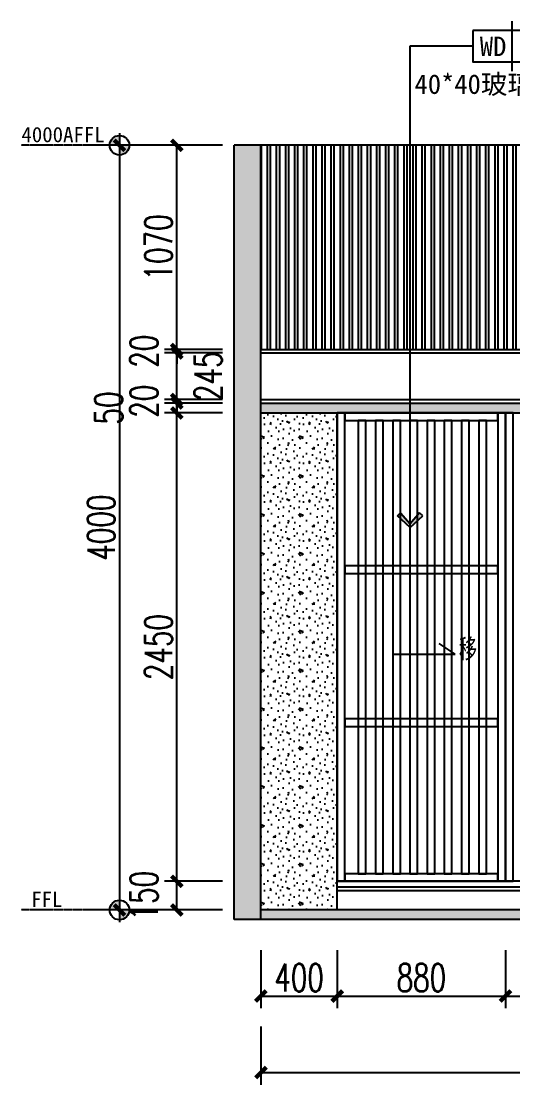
# Model space of a CAD drawing. Header units: millimetres. Extents: x 5625199 to 7433318, y -3316392 to -2552493.
# Drawn here: x 5950062 to 5952634, y -2677437 to -2671874 of the extents above; entities that cross this region are included whole.
import ezdxf
from ezdxf.enums import TextEntityAlignment as Align

# ---------------------------------------------------------------- set-up
doc = ezdxf.new("R2010")
doc.units = ezdxf.units.MM
doc.header["$PDMODE"] = 35
doc.header["$PDSIZE"] = -10
doc.linetypes.add('M-CENTER', pattern=[11.25, 7.5, -1.25, 1.25, -1.25])
for name, color, linetype in [('155', 155, 'Continuous'), ('DIM', 7, 'Continuous'), ('PL-固定家具', 155, 'Continuous'), ('PL-天花', 30, 'Continuous'), ('PL-文字标注', 2, 'Continuous')]:
    doc.layers.add(name, color=color, linetype=linetype)
doc.styles.add('03.YBC-宋体2.5', font='', dxfattribs={"width": 0.8, "height": 2.5})
doc.styles.add('dop-S', font='')
doc.styles.add('XZC', font='SIMPLEX.SHX', dxfattribs={"width": 0.7, "bigfont": 'hztxt.shx'})
doc.styles.add('宋体', font='', dxfattribs={"width": 0.7})
doc.styles.add('标注-尺寸', font='simplex.shx', dxfattribs={"width": 0.7})
doc.styles.get('03.YBC-宋体2.5').set_extended_font_data('SimSun')
doc.styles.get('dop-S').set_extended_font_data('SimSun')
doc.styles.get('宋体').set_extended_font_data('SimSun')
doc.linetypes.add('LED_LINE', pattern='A,12.7,-5.08,["LED",XZC,S=2.54,R=0,X=-2.54,Y=-1.27],-6.349999999999999', length=24.13)
doc.dimstyles.new('90', dxfattribs={"dimscale": 0.9, "dimtxt": 150, "dimasz": 50, "dimexe": 120, "dimexo": 150, "dimgap": 30, "dimtad": 1, "dimdec": 0, "dimrnd": 5, "dimdsep": 46, "dimtxsty": '标注-尺寸', "dimblk": 'ARCHTICK', "dimcen": 0.2, "dimclrd": 8, "dimclre": 8, "dimclrt": 2, "dimadec": 0, "dimazin": 0, "dimtfac": 1, "dimtdec": 0, "dimtmove": 2, "dimatfit": 3, "dimldrblk": 'ccccc', "dimfxl": 300, "dimfxlon": 1, "dimtolj": 1, "dimtzin": 0, "dimarcsym": 0})
doc.dimstyles.new('副本 100', dxfattribs={"dimscale": 0.8, "dimtxt": 180, "dimasz": 70, "dimexe": 80, "dimexo": 100, "dimgap": 30, "dimtad": 1, "dimdec": 0, "dimrnd": 5, "dimdsep": 46, "dimtxsty": '标注-尺寸', "dimblk": 'ARCHTICK', "dimcen": 0.2, "dimdle": 5, "dimclrd": 8, "dimclre": 8, "dimclrt": 2, "dimadec": 0, "dimazin": 0, "dimtfac": 1, "dimtdec": 0, "dimtmove": 2, "dimatfit": 3, "dimldrblk": 'ccccc', "dimfxl": 300, "dimfxlon": 1, "dimtolj": 1, "dimtzin": 0, "dimarcsym": 0})
pattern_1 = [(0, (273595.864621, -417279.7072739999), (0, 203.2), [0, -203.2]), (0, (273597.896621, -417350.827274), (0, 203.2), [0, -203.2]), (0, (273603.992621, -417241.099274), (0, 203.2), [0, -203.2]), (338.1986, (273498.328621, -417304.091274), (609.6000554757884, -203.1999818137321), [21.8852496, -1072.3802784]), (216.8699, (273518.648621, -417312.219274), (609.5999833019285, 406.400025047106), [10.16, -1005.84]), (130.6013, (273510.520621, -417318.315274), (1016.000085595377, -1219.199800489247), [18.734024, -1854.6773168]), (206.5651, (273443.464621, -417342.699274), (-203.1998288935924, -203.2002660693446), [4.543755199999999, -449.8252624]), (326.3099, (273439.400621, -417344.731274), (406.3999101390997, -203.2002711718613), [7.3265792, -725.3215872]), (108.4349, (273445.496621, -417348.7952739999), (-203.1996755348543, 406.4000883092897), [6.4257936, -636.149096]), (225, (273573.512621, -417363.0192740001), (-2.84e-14, -203.2000628800271), [8.6209632, -278.7471184]), (0, (273567.416621, -417369.115274), (203.2, 203.2), [12.192, -191.008]), (135, (273579.608621, -417369.115274), (-203.2000651427688, 1.42e-14), [8.62096, -278.7471184]), (251.5651, (273549.128621, -417232.971274), (203.1996750288869, 406.4000918510402), [6.425792, -636.149096]), (0, (273547.096621, -417239.0672739999), (203.2, 203.2), [10.16, -193.04]), (143.1301, (273557.256621, -417239.0672739999), (-609.5999833019285, 406.4000250471062), [10.16, -1005.84]), (213.6901, (273441.432621, -417230.9392739999), (406.3999074765397, 203.2002693968192), [7.326576, -725.3215872]), (341.5650999999999, (273435.336621, -417235.003274), (-406.4000918510401, 203.1996750288873), [12.851584, -629.7233023999999]), (126.8699, (273447.528621, -417239.0672739999), (406.400025047106, -609.5999833019285), [10.16, -1005.84]), (0, (273500.360621, -417239.0672739999), (0, 203.2), [0, -203.2]), (0, (273445.496621, -417291.899274), (0, 203.2), [0, -203.2]), (0, (273502.392621, -417367.083274), (0, 203.2), [0, -203.2]), (0, (273557.256621, -417304.091274), (0, 203.2), [0, -203.2]), (0, (273498.328621, -417269.547274), (0, 203.2), [0, -203.2]), (0, (273453.624621, -417263.451274), (0, 203.2), [0, -203.2]), (0, (273471.912621, -417275.6432739999), (0, 203.2), [0, -203.2]), (0, (273463.784621, -417324.4112739999), (0, 203.2), [0, -203.2]), (0, (273415.016621, -417316.283274), (0, 203.2), [0, -203.2]), (0, (273417.048621, -417269.547274), (0, 203.2), [0, -203.2]), (0, (273410.952621, -417224.843274), (0, 203.2), [0, -203.2]), (0, (273473.944621, -417216.7152740001), (0, 203.2), [0, -203.2]), (0, (273518.648621, -417208.587274), (0, 203.2), [0, -203.2]), (0, (273589.768621, -417216.7152740001), (0, 203.2), [0, -203.2]), (0, (273541.0006209999, -417279.7072739999), (0, 203.2), [0, -203.2]), (0, (273520.680621, -417243.131274), (0, 203.2), [0, -203.2]), (0, (273536.936621, -417340.667274), (0, 203.2), [0, -203.2]), (0, (273475.976621, -417350.827274), (0, 203.2), [0, -203.2]), (0, (273536.936621, -417395.531274), (0, 203.2), [0, -203.2]), (0, (273469.880621, -417383.3392739999), (0, 203.2), [0, -203.2]), (0, (273404.856621, -417389.435274), (0, 203.2), [0, -203.2]), (0, (273429.2406210001, -417399.595274), (0, 203.2), [0, -203.2]), (0, (273431.272621, -417371.1472739999), (0, 203.2), [0, -203.2]), (0, (273567.416621, -417403.659274), (0, 203.2), [0, -203.2]), (0, (273591.800621, -417320.347274), (0, 203.2), [0, -203.2]), (0, (273581.640621, -417259.387274), (0, 203.2), [0, -203.2]), (0, (273488.168621, -417405.691274), (0, 203.2), [0, -203.2])]

# ---------------------------------------------------------------- blocks, each defined once
blk = doc.blocks.new('G$CAB193E2B')
at = {"layer": 'PL-固定家具', "color": 155, "ltscale": 500}
for points in [[(40, 2450), (0, 2450), (0, 0), (40, 0)], [(840.1096589937806, 2410), (840.1096589937806, 2450), (40, 2450), (40, 2410)], [(880.1096589937806, 2450), (840.1096589937806, 2450), (840.1096589937806, 0), (880.1096589937806, 0)], [(840.1096589937806, 1610), (840.1096589937806, 1650), (40, 1650), (40, 1610)], [(840.1096589937806, 810), (840.1096589937806, 850), (40, 850), (40, 810)], [(840.1096589937806, 0), (840.1096589937806, 40), (40, 40), (40, 0)]]:
    blk.add_lwpolyline(points, close=True, dxfattribs=at)
at = {"layer": 'PL-固定家具', "color": 250, "ltscale": 500}
for points in [[(110, 2410), (110, 40), (150, 40), (150, 2410)], [(200, 2410), (200, 40), (240, 40), (240, 2410)], [(290, 2410), (290, 40), (330, 40), (330, 2410)], [(380, 2410), (380, 40), (420, 40), (420, 2410)], [(470, 2410), (470, 40), (510, 40), (510, 2410)], [(560, 2410), (560, 40), (600, 40), (600, 2410)], [(650, 2410), (650, 40), (690, 40), (690, 2410)], [(740, 2410), (740, 40), (780, 40), (780, 2410)]]:
    blk.add_lwpolyline(points, close=True, dxfattribs=at)
blk = doc.blocks.new('_ArchTick')
at = {"color": 0, "linetype": 'ByBlock', "const_width": 0.4}
blk.add_lwpolyline([(-0.5, -0.5), (0.5, 0.5)], dxfattribs=at)
blk = doc.blocks.new('*D198')
at = {"layer": '155', "color": 8, "lineweight": -2, "ltscale": 500, "transparency": 16777216}
for p, q in [((5951315.68706358, -2676732.718903087), (5951315.68706358, -2677036.718903087)), ((5951715.686552666, -2676732.718903087), (5951715.686552666, -2677036.718903087)), ((5951311.68706358, -2676972.718903087), (5951719.686552666, -2676972.718903087))]:
    blk.add_line(p, q, dxfattribs=at)
at = {"layer": 'Defpoints', "color": 0, "transparency": 16777216}
for p in [(5951715.686552666, -2676422.718903087), (5951315.68706358, -2676522.718903087), (5951715.686552666, -2676972.718903087)]:
    blk.add_point(p, dxfattribs=at)
at = {"layer": '155', "color": 8, "linetype": 'ByBlock', "lineweight": -2, "transparency": 16777216, "xscale": 56, "yscale": 56, "zscale": 56, "rotation": 180}
blk.add_blockref('_ArchTick', (5951315.68706358, -2676972.718903087), dxfattribs=at)
at = {"layer": '155', "color": 8, "linetype": 'ByBlock', "lineweight": -2, "transparency": 16777216, "xscale": 56, "yscale": 56, "zscale": 56}
blk.add_blockref('_ArchTick', (5951715.686552666, -2676972.718903087), dxfattribs=at)
at = {"layer": '155', "color": 2, "ltscale": 500, "transparency": 16777216, "insert": (5951515.686808122, -2676876.718903086), "char_height": 144, "attachment_point": 5, "style": '标注-尺寸'}
blk.add_mtext('\\A1;400', dxfattribs=at)
blk = doc.blocks.new('ccccc')
h = blk.add_hatch(color=44)
h.dxf.hatch_style = 1
h.paths.add_polyline_path([(-1.713128774543291, -1.115298350458032), (-1.349075249163432, -1.474599215202033), (1e-16, 1e-16), (-1.349075249163432, 1.474599215202033), (-1.713128774543291, 1.115298350458032), (-0.4242640688316899, -1e-16)])
at = {"color": 44}
for p, q in [((-1.349075249163432, 1.474599215202033), (-1.713128774543291, 1.115298350458032)), ((-1.713128774543291, 1.115298350458032), (-0.4242640688316898, 0)), ((0, 0), (-1.349075249163432, 1.474599215202033)), ((-0.4242640688316898, 0), (-5.066636229632421, 0)), ((-1.713128774543291, -1.115298350458032), (-0.4242640688316898, 0)), ((0, 0), (-1.349075249163432, -1.474599215202033)), ((-1.349075249163432, -1.474599215202033), (-1.713128774543291, -1.115298350458032))]:
    blk.add_line(p, q, dxfattribs=at)
blk = doc.blocks.new('*D199')
at = {"layer": '155', "color": 8, "lineweight": -2, "ltscale": 500, "transparency": 16777216}
for p, q in [((5951715.686552666, -2676732.718903087), (5951715.686552666, -2677036.718903087)), ((5952595.796211659, -2676732.718903087), (5952595.796211659, -2677036.718903087)), ((5951711.686552665, -2676972.718903087), (5952599.796211659, -2676972.718903087))]:
    blk.add_line(p, q, dxfattribs=at)
at = {"layer": 'Defpoints', "color": 0, "transparency": 16777216}
for p in [(5952595.796211659, -2676372.718903087), (5951715.686552666, -2676422.718903087), (5952595.796211659, -2676972.718903087)]:
    blk.add_point(p, dxfattribs=at)
at = {"layer": '155', "color": 8, "linetype": 'ByBlock', "lineweight": -2, "transparency": 16777216, "xscale": 56, "yscale": 56, "zscale": 56, "rotation": 180}
blk.add_blockref('_ArchTick', (5951715.686552666, -2676972.718903087), dxfattribs=at)
at = {"layer": '155', "color": 8, "linetype": 'ByBlock', "lineweight": -2, "transparency": 16777216, "xscale": 56, "yscale": 56, "zscale": 56}
blk.add_blockref('_ArchTick', (5952595.796211659, -2676972.718903087), dxfattribs=at)
at = {"layer": '155', "color": 2, "ltscale": 500, "transparency": 16777216, "insert": (5952155.741382162, -2676876.718903086), "char_height": 144, "attachment_point": 5, "style": '标注-尺寸'}
blk.add_mtext('\\A1;880', dxfattribs=at)
blk = doc.blocks.new('*D200')
at = {"layer": '155', "color": 8, "lineweight": -2, "ltscale": 500, "transparency": 16777216}
for p, q in [((5952595.796211659, -2676732.718903087), (5952595.796211659, -2677036.718903087)), ((5953045.796211658, -2676732.718903087), (5953045.796211658, -2677036.718903087)), ((5952591.796211659, -2676972.718903087), (5953049.796211659, -2676972.718903087))]:
    blk.add_line(p, q, dxfattribs=at)
at = {"layer": 'Defpoints', "color": 0, "transparency": 16777216}
for p in [(5953045.796211658, -2676222.718903087), (5952595.796211659, -2676372.718903087), (5953045.796211658, -2676972.718903087)]:
    blk.add_point(p, dxfattribs=at)
at = {"layer": '155', "color": 8, "linetype": 'ByBlock', "lineweight": -2, "transparency": 16777216, "xscale": 56, "yscale": 56, "zscale": 56, "rotation": 180}
blk.add_blockref('_ArchTick', (5952595.796211659, -2676972.718903087), dxfattribs=at)
at = {"layer": '155', "color": 8, "linetype": 'ByBlock', "lineweight": -2, "transparency": 16777216, "xscale": 56, "yscale": 56, "zscale": 56}
blk.add_blockref('_ArchTick', (5953045.796211658, -2676972.718903087), dxfattribs=at)
at = {"layer": '155', "color": 2, "ltscale": 500, "transparency": 16777216, "insert": (5952820.79621166, -2676876.718903086), "char_height": 144, "attachment_point": 5, "style": '标注-尺寸'}
blk.add_mtext('\\A1;450', dxfattribs=at)
blk = doc.blocks.new('*D365')
at = {"layer": '155', "color": 8, "lineweight": -2, "ltscale": 500, "transparency": 16777216}
for p, q in [((5951315.68706358, -2677132.718903087), (5951315.68706358, -2677436.718903087)), ((5969235.862029363, -2677132.718903087), (5969235.862029363, -2677436.718903087)), ((5951311.68706358, -2677372.718903086), (5969239.862029363, -2677372.718903086))]:
    blk.add_line(p, q, dxfattribs=at)
at = {"layer": 'Defpoints', "color": 0, "transparency": 16777216}
for p in [(5951315.68706358, -2676522.718903087), (5969235.862029363, -2676522.718903087), (5969235.862029363, -2677372.718903086)]:
    blk.add_point(p, dxfattribs=at)
at = {"layer": '155', "color": 8, "linetype": 'ByBlock', "lineweight": -2, "transparency": 16777216, "xscale": 56, "yscale": 56, "zscale": 56, "rotation": 180}
blk.add_blockref('_ArchTick', (5951315.68706358, -2677372.718903086), dxfattribs=at)
at = {"layer": '155', "color": 8, "linetype": 'ByBlock', "lineweight": -2, "transparency": 16777216, "xscale": 56, "yscale": 56, "zscale": 56}
blk.add_blockref('_ArchTick', (5969235.862029363, -2677372.718903086), dxfattribs=at)
at = {"layer": '155', "color": 2, "ltscale": 500, "transparency": 16777216, "insert": (5960275.774546472, -2677276.718903087), "char_height": 144, "attachment_point": 5, "style": '标注-尺寸'}
blk.add_mtext('\\A1;17920', dxfattribs=at)
blk = doc.blocks.new('子标高')
h = blk.add_hatch(color=256)
edge = h.paths.add_edge_path()
edge.add_arc((-600.2409431565975, 0.2411642588631366), 50.95940477876863, 89.72884797535391, 180.2711520246482, ccw=False)
edge.add_line((-599.9997788977342, 51.19999838216973), (-599.9997788977342, -3.638e-12))
edge.add_line((-599.9997788977342, 0), (-651.1997772799077, 0))
edge = h.paths.add_edge_path()
edge.add_arc((-599.7586146388712, -0.2411642588667746), 50.95940477876958, -90.27115202464557, 0.271152024646824, ccw=False)
edge.add_line((-599.9997788977342, -51.19999838217336), (-599.9997788977342, 0))
edge.add_line((-599.9997788977342, 0), (-548.7997805155609, 0))
for p, q in [((-599.9997788977342, 63.99999797771307), (-599.9997788977342, -63.9999979777167)), ((-200, 0), (-709.9997754219294, 0))]:
    blk.add_line(p, q)
at = {"linetype": 'M-CENTER', "ltscale": 0.5}
blk.add_line((-709.9997754219294, -3.63798e-11), (-1113.972843062991, 9.8225428e-09), dxfattribs=at)
at = {"color": 5}
blk.add_circle((-599.9997788977342, 0), 51.19999838217196, dxfattribs=at)
at = {"style": 'dop-S'}
blk.add_attdef('标高', (-1232.206651260485, 15.99306680168956), '', height=99.99999684017963, dxfattribs=at)
blk = doc.blocks.new('母标高')
h = blk.add_hatch(color=256)
edge = h.paths.add_edge_path()
edge.add_arc((-600.2409431565975, 0.2411642588631366), 50.95940477876863, 89.72884797535391, 180.2711520246482, ccw=False)
edge.add_line((-599.9997788977342, 51.19999838216973), (-599.9997788977342, -3.638e-12))
edge.add_line((-599.9997788977342, 0), (-651.1997772799077, 0))
edge = h.paths.add_edge_path()
edge.add_arc((-599.7586146388712, -0.2411642588667746), 50.95940477876958, -90.27115202464557, 0.271152024646824, ccw=False)
edge.add_line((-599.9997788977342, -51.19999838217336), (-599.9997788977342, 0))
edge.add_line((-599.9997788977342, 0), (-548.7997805155609, 0))
for p, q in [((-599.9997788977342, 63.99999797771307), (-599.9997788977342, -63.9999979777167)), ((-200, 0), (-709.9997754219294, 0))]:
    blk.add_line(p, q)
at = {"linetype": 'M-CENTER', "ltscale": 0.5}
blk.add_line((-709.9997754219294, -3.63798e-11), (-1113.972843062991, 9.8225428e-09), dxfattribs=at)
at = {"color": 5}
blk.add_circle((-599.9997788977342, 0), 51.19999838217196, dxfattribs=at)
at = {"style": 'dop-S'}
blk.add_attdef('标高', (-1104.391530706991, 15.99306680168956), '', height=99.99999684017963, dxfattribs=at)
blk = doc.blocks.new('*D405')
at = {"layer": '155', "color": 8, "lineweight": -2, "ltscale": 500, "transparency": 16777216}
for p, q in [((5951115.686650097, -2676372.718903087), (5950811.686650097, -2676372.718903087)), ((5950875.686650097, -2676526.718903087), (5950875.686650097, -2676368.718903087)), ((5951115.686650097, -2676522.718903087), (5950811.686650097, -2676522.718903087))]:
    blk.add_line(p, q, dxfattribs=at)
at = {"layer": 'Defpoints', "color": 0, "transparency": 16777216}
for p in [(5950875.686650097, -2676372.718903087), (5951815.686552666, -2676372.718903087), (5951854.605958591, -2676522.718903087)]:
    blk.add_point(p, dxfattribs=at)
at = {"layer": '155', "color": 8, "linetype": 'ByBlock', "lineweight": -2, "transparency": 16777216, "xscale": 56, "yscale": 56, "zscale": 56}
for p, rotation in [((5950875.686650097, -2676372.718903087), 90), ((5950875.686650097, -2676522.718903087), 270)]:
    blk.add_blockref('_ArchTick', p, dxfattribs=dict(at, rotation=rotation))
at = {"layer": '155', "color": 2, "ltscale": 500, "transparency": 16777216, "insert": (5950703.686650097, -2676447.718903087), "char_height": 144, "attachment_point": 5, "rotation": 90, "style": '标注-尺寸'}
blk.add_mtext('\\A1;150', dxfattribs=at)
blk = doc.blocks.new('*D406')
at = {"layer": '155', "color": 8, "lineweight": -2, "ltscale": 500, "transparency": 16777216}
for p, q in [((5951115.686650097, -2673922.718903087), (5950811.686650097, -2673922.718903087)), ((5950875.686650097, -2676376.718903087), (5950875.686650097, -2673918.718903087)), ((5951115.686650097, -2676372.718903087), (5950811.686650097, -2676372.718903087))]:
    blk.add_line(p, q, dxfattribs=at)
at = {"layer": 'Defpoints', "color": 0, "transparency": 16777216}
for p in [(5950875.686650097, -2673922.718903087), (5951623.197957819, -2673922.718903087), (5951815.686552666, -2676372.718903087)]:
    blk.add_point(p, dxfattribs=at)
at = {"layer": '155', "color": 8, "linetype": 'ByBlock', "lineweight": -2, "transparency": 16777216, "xscale": 56, "yscale": 56, "zscale": 56}
for p, rotation in [((5950875.686650097, -2673922.718903087), 90), ((5950875.686650097, -2676372.718903087), 270)]:
    blk.add_blockref('_ArchTick', p, dxfattribs=dict(at, rotation=rotation))
at = {"layer": '155', "color": 2, "ltscale": 500, "transparency": 16777216, "insert": (5950779.686650096, -2675147.718903087), "char_height": 144, "attachment_point": 5, "rotation": 90, "style": '标注-尺寸'}
blk.add_mtext('\\A1;2450', dxfattribs=at)
blk = doc.blocks.new('*D407')
at = {"layer": '155', "color": 8, "lineweight": -2, "ltscale": 500, "transparency": 16777216}
for p, q in [((5951115.686650097, -2673870.845058827), (5950811.686650097, -2673870.845058827)), ((5950875.686650097, -2673926.718903087), (5950875.686650097, -2673866.845058827)), ((5951115.686650097, -2673922.718903087), (5950811.686650097, -2673922.718903087))]:
    blk.add_line(p, q, dxfattribs=at)
at = {"layer": 'Defpoints', "color": 0, "transparency": 16777216}
for p in [(5950875.686650097, -2673870.845058827), (5951623.197957819, -2673870.845058827), (5951623.197957819, -2673922.718903087)]:
    blk.add_point(p, dxfattribs=at)
at = {"layer": '155', "color": 8, "linetype": 'ByBlock', "lineweight": -2, "transparency": 16777216, "xscale": 56, "yscale": 56, "zscale": 56}
for p, rotation in [((5950875.686650097, -2673870.845058827), 90), ((5950875.686650097, -2673922.718903087), 270)]:
    blk.add_blockref('_ArchTick', p, dxfattribs=dict(at, rotation=rotation))
at = {"layer": '155', "color": 2, "ltscale": 500, "transparency": 16777216, "insert": (5950518.821503825, -2673896.781980957), "char_height": 144, "attachment_point": 5, "rotation": 90, "style": '标注-尺寸'}
blk.add_mtext('\\A1;50', dxfattribs=at)
blk = doc.blocks.new('*D408')
at = {"layer": '155', "color": 8, "lineweight": -2, "ltscale": 500, "transparency": 16777216}
for p, q in [((5950875.686650097, -2673852.718903087), (5950875.686650097, -2673796.718903087)), ((5951115.686650097, -2673852.718903087), (5950811.686650097, -2673852.718903087)), ((5951115.686650097, -2673870.845058827), (5950811.686650097, -2673870.845058827)), ((5950875.686650097, -2673874.845058827), (5950875.686650097, -2673848.718903087)), ((5950875.686650097, -2673870.845058827), (5950875.686650097, -2673926.845058828))]:
    blk.add_line(p, q, dxfattribs=at)
at = {"layer": 'Defpoints', "color": 0, "transparency": 16777216}
for p in [(5950875.686650097, -2673852.718903087), (5951623.197957819, -2673852.718903087), (5951623.197957819, -2673870.845058827)]:
    blk.add_point(p, dxfattribs=at)
at = {"layer": '155', "color": 8, "linetype": 'ByBlock', "lineweight": -2, "transparency": 16777216, "xscale": 56, "yscale": 56, "zscale": 56}
for p, rotation in [((5950875.686650097, -2673852.718903087), 270), ((5950875.686650097, -2673870.845058827), 90)]:
    blk.add_blockref('_ArchTick', p, dxfattribs=dict(at, rotation=rotation))
at = {"layer": '155', "color": 2, "ltscale": 500, "transparency": 16777216, "insert": (5950703.686650097, -2673861.781980957), "char_height": 144, "attachment_point": 5, "rotation": 90, "style": '标注-尺寸'}
blk.add_mtext('\\A1;20', dxfattribs=at)
blk = doc.blocks.new('*D409')
at = {"layer": '155', "color": 8, "lineweight": -2, "ltscale": 500, "transparency": 16777216}
for p, q in [((5951115.686650097, -2673609.141349505), (5950811.686650097, -2673609.141349505)), ((5950875.686650097, -2673856.718903087), (5950875.686650097, -2673605.141349505)), ((5951115.686650097, -2673852.718903087), (5950811.686650097, -2673852.718903087))]:
    blk.add_line(p, q, dxfattribs=at)
at = {"layer": 'Defpoints', "color": 0, "transparency": 16777216}
for p in [(5950875.686650097, -2673609.141349505), (5951585.803721228, -2673609.141349505), (5951623.197957819, -2673852.718903087)]:
    blk.add_point(p, dxfattribs=at)
at = {"layer": '155', "color": 8, "linetype": 'ByBlock', "lineweight": -2, "transparency": 16777216, "xscale": 56, "yscale": 56, "zscale": 56}
for p, rotation in [((5950875.686650097, -2673609.141349505), 90), ((5950875.686650097, -2673852.718903087), 270)]:
    blk.add_blockref('_ArchTick', p, dxfattribs=dict(at, rotation=rotation))
at = {"layer": '155', "color": 2, "ltscale": 500, "transparency": 16777216, "insert": (5951039.847866996, -2673730.930126296), "char_height": 144, "attachment_point": 5, "rotation": 90, "style": '标注-尺寸'}
blk.add_mtext('\\A1;245', dxfattribs=at)
blk = doc.blocks.new('*D410')
at = {"layer": '155', "color": 8, "lineweight": -2, "ltscale": 500, "transparency": 16777216}
for p, q in [((5950875.686650097, -2673591.015193764), (5950875.686650097, -2673535.015193765)), ((5951115.686650097, -2673591.015193764), (5950811.686650097, -2673591.015193764)), ((5951115.686650097, -2673609.141349505), (5950811.686650097, -2673609.141349505)), ((5950875.686650097, -2673613.141349505), (5950875.686650097, -2673587.015193765)), ((5950875.686650097, -2673609.141349505), (5950875.686650097, -2673665.141349506))]:
    blk.add_line(p, q, dxfattribs=at)
at = {"layer": 'Defpoints', "color": 0, "transparency": 16777216}
for p in [(5950875.686650097, -2673591.015193764), (5951585.803721228, -2673591.015193764), (5951585.803721228, -2673609.141349505)]:
    blk.add_point(p, dxfattribs=at)
at = {"layer": '155', "color": 8, "linetype": 'ByBlock', "lineweight": -2, "transparency": 16777216, "xscale": 56, "yscale": 56, "zscale": 56}
for p, rotation in [((5950875.686650097, -2673591.015193764), 270), ((5950875.686650097, -2673609.141349505), 90)]:
    blk.add_blockref('_ArchTick', p, dxfattribs=dict(at, rotation=rotation))
at = {"layer": '155', "color": 2, "ltscale": 500, "transparency": 16777216, "insert": (5950703.686650097, -2673600.078271635), "char_height": 144, "attachment_point": 5, "rotation": 90, "style": '标注-尺寸'}
blk.add_mtext('\\A1;20', dxfattribs=at)
blk = doc.blocks.new('*D411')
at = {"layer": '155', "color": 8, "lineweight": -2, "ltscale": 500, "transparency": 16777216}
for p, q in [((5951115.686650097, -2672522.718903087), (5950811.686650097, -2672522.718903087)), ((5950875.686650097, -2673595.015193765), (5950875.686650097, -2672518.718903087)), ((5951115.686650097, -2673591.015193764), (5950811.686650097, -2673591.015193764))]:
    blk.add_line(p, q, dxfattribs=at)
at = {"layer": 'Defpoints', "color": 0, "transparency": 16777216}
for p in [(5950875.686650097, -2672522.718903087), (5951553.993690634, -2672522.718903087), (5951585.803721228, -2673591.015193764)]:
    blk.add_point(p, dxfattribs=at)
at = {"layer": '155', "color": 8, "linetype": 'ByBlock', "lineweight": -2, "transparency": 16777216, "xscale": 56, "yscale": 56, "zscale": 56}
for p, rotation in [((5950875.686650097, -2672522.718903087), 90), ((5950875.686650097, -2673591.015193764), 270)]:
    blk.add_blockref('_ArchTick', p, dxfattribs=dict(at, rotation=rotation))
at = {"layer": '155', "color": 2, "ltscale": 500, "transparency": 16777216, "insert": (5950779.686650096, -2673056.867048426), "char_height": 144, "attachment_point": 5, "rotation": 90, "style": '标注-尺寸'}
blk.add_mtext('\\A1;1070', dxfattribs=at)
blk = doc.blocks.new('*D412')
at = {"layer": '155', "color": 8, "lineweight": -2, "ltscale": 500, "transparency": 16777216}
for p, q in [((5950815.686871199, -2672522.718903087), (5950511.686871199, -2672522.718903087)), ((5950575.686871198, -2672518.718903087), (5950575.686871198, -2676526.718903087)), ((5950815.686871199, -2676522.718903087), (5950511.686871199, -2676522.718903087))]:
    blk.add_line(p, q, dxfattribs=at)
at = {"layer": 'Defpoints', "color": 0, "transparency": 16777216}
for p in [(5951553.993690634, -2672522.718903087), (5950575.686871198, -2676522.718903087), (5951415.68706358, -2676522.718903087)]:
    blk.add_point(p, dxfattribs=at)
at = {"layer": '155', "color": 8, "linetype": 'ByBlock', "lineweight": -2, "transparency": 16777216, "xscale": 56, "yscale": 56, "zscale": 56}
for p, rotation in [((5950575.686871198, -2672522.718903087), 90), ((5950575.686871198, -2676522.718903087), 270)]:
    blk.add_blockref('_ArchTick', p, dxfattribs=dict(at, rotation=rotation))
at = {"layer": '155', "color": 2, "ltscale": 500, "transparency": 16777216, "insert": (5950479.686871199, -2674522.718903087), "char_height": 144, "attachment_point": 5, "rotation": 90, "style": '标注-尺寸'}
blk.add_mtext('\\A1;4000', dxfattribs=at)
blk = doc.blocks.new('*U612')
at = {"color": 50}
blk.add_line((-9.000000000004574, 3.200000000014711), (-9.000000000004574, -3.200000000014711), dxfattribs=at)
at = {"color": 150}
blk.add_lwpolyline([(-14.00000000000457, 2.000000000014665), (-13.99999999999542, -2.000000000014665), (4.5759e-12, -2.000000000014665), (-4.5759e-12, 2.000000000014665)], close=True, dxfattribs=at)
at = {"color": 50, "style": '03.YBC-宋体2.5', "flags": 8}
for tag, p in [('PT', (-11.41203370425435, -0.0169426641272139)), ('01', (-4.560573803961943, -0.0169426641272139)), ('材料名称', (-7.000000000004575, -4.854991556547588))]:
    blk.add_attdef(tag, text='', height=2.5, dxfattribs=at).set_placement(p, align=Align.MIDDLE_CENTER)

msp = doc.modelspace()

# ---------------------------------------------------------------- hatches: boundary and pattern name
at = {"layer": '155', "ltscale": 500}
h = msp.add_hatch(dxfattribs=at)
h.set_pattern_fill('钢筋混凝土', color=250, scale=3)
h.set_pattern_definition([(45, (228884.9985147357, -417409.755274), (-5.303300858899105, 5.303300858899106), []), (50, (228884.9985147357, -417409.755274), (21.5178054780226, -1.882564049477853), [2.249999999999998, -24.74999999999999]), (355, (228884.9985147357, -417409.755274), (-4.162540008389999, 22.56576401100035), [1.799999999999999, -19.8]), (100.4514, (228886.7916651357, -417409.9121542), (17.35528145142065, 20.68318626182861), [1.912205699999999, -21.03426335999998]), (46.1842, (228884.9985147357, -417403.755274), (32.01723145876933, -4.965570429870542), [3.375, -37.125]), (96.6356, (228887.6666170858, -417404.1690732099), (28.0398811664611, 29.22353612701325), [2.86830864, -31.55139]), (351.1842000000001, (228884.9985147357, -417403.755274), (28.03985835400882, 29.22355802775974), [2.7, -29.7]), (21, (228887.9985147358, -417405.255274), (17.90721156355385, -12.07856671996016), [2.25, -24.75]), (326, (228887.9985147358, -417405.255274), (7.29945995764747, 21.75450135140559), [1.799999999999998, -19.79999999999998]), (71.4514, (228889.4907817258, -417406.26182218), (25.2066788574447, 9.675914901298572), [1.912205699999999, -21.03426336]), (37.5, (228884.9985147357, -417409.755274), (0.3647956595187187, 9.986815614939346), [0, -19.56, 0, -20.1, 0, -19.875]), (7.499999999999999, (228884.9985147357, -417409.755274), (7.892086123264458, 11.83235135647081), [0, -11.45999999999999, 0, -19.10999999999998, 0, -7.574999999999995]), (327.5, (228878.3085147358, -417409.755274), (16.01467308517227, -0.6766461520313927), [0, -7.499999999999999, 0, -23.39999999999999, 0, -31.04999999999999]), (317.5, (228875.3085147357, -417409.755274), (17.49558508027159, 3.003149469969531), [0, -9.75, 0, -15.54, 0, -22.05])])
h.paths.add_polyline_path([(5951315.68706358, -2672522.718903087), (5951175.686650096, -2672522.718903087), (5951175.686650096, -2676572.718903087), (5951315.68706358, -2676572.718903087), (5951315.68706358, -2676522.718903087)])
h.paths.add_polyline_path([(5969235.862029363, -2672522.718903087), (5969235.862029363, -2676572.718903087), (5969375.861976697, -2676572.718903087), (5969375.861976697, -2672522.718903087)])
h = msp.add_hatch(dxfattribs=at)
h.set_pattern_fill('ANSI32', color=250, scale=5, angle=45)
h.set_pattern_definition([(90, (273402.824621, -417409.755274), (-47.625, 2.9e-15), []), (90, (273418.699627857, -417393.8802671429), (-47.625, 2.9e-15), [])])
h.paths.add_polyline_path([(5955295.796211658, -2673591.015193764), (5955295.796211658, -2673322.718903087), (5955745.796211659, -2673322.718903087), (5955745.796211659, -2673591.015193764), (5956975.796211659, -2673591.015193764), (5956975.796211659, -2673342.718903087), (5956975.796211659, -2672522.718903087), (5951315.68706358, -2672522.718903087), (5951315.68706358, -2673591.015193764)])
h = msp.add_hatch(dxfattribs=at)
h.set_pattern_fill('CONC', color=250, scale=8)
h.set_pattern_definition(pattern_1)
h.paths.add_polyline_path([(5952595.796211659, -2673922.718903087), (5952635.796211659, -2673922.718903087), (5955295.796211658, -2673922.718903087), (5955295.796211658, -2673870.845058827), (5951315.68706358, -2673870.845058827), (5951315.68706358, -2673922.718903087), (5951715.686552666, -2673922.718903087), (5951755.686552665, -2673922.718903087), (5952555.796211659, -2673922.718903087)])
h = msp.add_hatch(dxfattribs=at)
h.set_pattern_fill('CONC', color=250, scale=8)
h.set_pattern_definition(pattern_1)
h.paths.add_polyline_path([(5951315.68706358, -2673922.718903087), (5951315.68706358, -2676522.718903087), (5951715.686552666, -2676522.718903087), (5951715.686552666, -2673922.718903087)])
h = msp.add_hatch(color=250, dxfattribs=at)
h.dxf.hatch_style = 1
h.paths.add_polyline_path([(5951315.68706358, -2676572.718903087), (5969235.862029363, -2676572.718903087), (5969235.862029363, -2676522.718903087), (5951315.68706358, -2676522.718903087)])

# ---------------------------------------------------------------- linework, layer by layer
at = {"layer": '155', "color": 0, "ltscale": 500}
for p, q in [((5951175.686650096, -2676572.718903087), (5951175.686650096, -2672522.718903087)), ((5969375.861976697, -2672522.718903087), (5951175.686650096, -2672522.718903087)), ((5951315.68706358, -2676572.718903087), (5951315.68706358, -2672522.718903087)), ((5969235.862029363, -2676522.718903087), (5951315.68706358, -2676522.718903087)), ((5969375.861976697, -2676572.718903087), (5951175.686650096, -2676572.718903087))]:
    msp.add_line(p, q, dxfattribs=at)
at = {"layer": '155', "ltscale": 500}
for p, q in [((5951315.68706358, -2673591.015193764), (5956975.796211659, -2673591.015193764)), ((5951315.68706358, -2673609.141349505), (5956975.796211659, -2673609.141349505)), ((5951315.68706358, -2673852.718903087), (5956975.796211659, -2673852.718903087)), ((5951315.68706358, -2673870.845058827), (5956975.796211659, -2673870.845058827))]:
    msp.add_line(p, q, dxfattribs=at)
at = {"layer": '155', "color": 5, "ltscale": 500}
for p, q in [((5951315.68706358, -2673922.718903087), (5955295.796211658, -2673922.718903087)), ((5951715.686552666, -2676522.718903087), (5951715.686552666, -2673922.718903087))]:
    msp.add_line(p, q, dxfattribs=at)
at = {"layer": '155', "color": 7, "ltscale": 500}
for p, q in [((5952331.943203111, -2675185.442419005), (5952248.764115444, -2675128.366711457)), ((5952005.686552666, -2675185.442419005), (5952331.943203111, -2675185.442419005))]:
    msp.add_line(p, q, dxfattribs=at)
at = {"layer": '155', "color": 3, "ltscale": 500}
for p, q in [((5953295.796211659, -2676372.718903087), (5951715.686552666, -2676372.718903087)), ((5953295.796211659, -2676422.718903087), (5951715.686552666, -2676422.718903087))]:
    msp.add_line(p, q, dxfattribs=at)
at = {"layer": 'PL-固定家具', "color": 155, "ltscale": 500}
msp.add_lwpolyline([(5952635.796211659, -2673922.718903087), (5952595.796211659, -2673922.718903087), (5952595.796211659, -2676372.718903087), (5952635.796211659, -2676372.718903087)], close=True, dxfattribs=at)
at = {"layer": 'PL-天花', "color": 2, "linetype": 'LED_LINE', "ltscale": 0.3}
msp.add_line((5953295.796211659, -2676402.718903087), (5951715.686552666, -2676402.718903087), dxfattribs=at)

# ---------------------------------------------------------------- block references
ref = msp.add_blockref('*U612', (5952996.80761248, -2672004.749392346), dxfattribs=dict(xscale=40.82399999999999, yscale=40.82399999999999, zscale=40.82399999999999))
ref.add_attrib('材料名称', '40*40玻璃格栅移门', dxfattribs={"color": 50, "height": 102.06, "style": '03.YBC-宋体2.5'}).set_placement((5952711.03961248, -2672202.94956765), align=Align.MIDDLE_CENTER)
ref.add_attrib('01', '01', dxfattribs={"color": 50, "height": 102.06, "style": '03.YBC-宋体2.5'}).set_placement((5952810.626747508, -2672005.441059666), align=Align.MIDDLE_CENTER)
ref.add_attrib('PT', 'WD', dxfattribs={"color": 50, "height": 102.06, "style": '03.YBC-宋体2.5'}).set_placement((5952530.922748539, -2672005.441059666), align=Align.MIDDLE_CENTER)
at = {"layer": '155', "ltscale": 500}
msp.add_blockref('G$CAB193E2B', (5951715.686552666, -2676372.718903087), dxfattribs=at)
at = {"layer": 'PL-文字标注', "color": 4, "linetype": 'M-CENTER'}
ref = msp.add_blockref('子标高', (5951175.686650096, -2672522.718903087), dxfattribs=at)
ref.add_attrib('标高', '4000AFFL', (5950062.788117153, -2672506.725836285), dxfattribs={"layer": '0', "height": 80, "style": 'dop-S'})
ref = msp.add_blockref('母标高', (5951175.686650096, -2676522.718903087), dxfattribs=at)
ref.add_attrib('标高', 'FFL', (5950113.976676891, -2676506.725836285), dxfattribs={"layer": '0', "height": 80, "style": 'dop-S'})

# ---------------------------------------------------------------- texts
at = {"color": 3, "linetype": 'ByBlock', "ltscale": 10, "insert": (5952351.750668379, -2675105.973474513), "char_height": 100, "width": 20529.62130531669, "attachment_point": 1, "style": '宋体'}
msp.add_mtext('移', dxfattribs=at)

# ---------------------------------------------------------------- dimensions: what is measured, and where the dimension line sits
at = {"layer": '155', "ltscale": 500}
for base, p1, p2, picture, middle in [((5950575.686871198, -2676522.718903087), (5951553.993690634, -2672522.718903087), (5951415.68706358, -2676522.718903087), '*D412', (5950479.686871199, -2674522.718903087)), ((5950875.686650097, -2672522.718903087), (5951585.803721228, -2673591.015193764), (5951553.993690634, -2672522.718903087), '*D411', (5950779.686650096, -2673056.867048426)), ((5950875.686650097, -2673591.015193764), (5951585.803721228, -2673609.141349505), (5951585.803721228, -2673591.015193764), '*D410', (5950703.686650097, -2673600.078271635)), ((5950875.686650097, -2673852.718903087), (5951623.197957819, -2673870.845058827), (5951623.197957819, -2673852.718903087), '*D408', (5950703.686650097, -2673861.781980957)), ((5950875.686650097, -2673922.718903087), (5951815.686552666, -2676372.718903087), (5951623.197957819, -2673922.718903087), '*D406', (5950779.686650096, -2675147.718903087)), ((5950875.686650097, -2676372.718903087), (5951854.605958591, -2676522.718903087), (5951815.686552666, -2676372.718903087), '*D405', (5950703.686650097, -2676447.718903087))]:
    dim = msp.add_linear_dim(base=base, p1=p1, p2=p2, angle=90, dimstyle='副本 100', dxfattribs=at)
    dim.commit()
    dim.dimension.update_dxf_attribs({"geometry": picture, "text_midpoint": middle})
for base, p1, p2, picture, middle in [((5950875.686650097, -2673609.141349505), (5951623.197957819, -2673852.718903087), (5951585.803721228, -2673609.141349505), '*D409', (5951039.847866996, -2673730.930126296)), ((5950875.686650097, -2673870.845058827), (5951623.197957819, -2673922.718903087), (5951623.197957819, -2673870.845058827), '*D407', (5950518.821503825, -2673896.781980957))]:
    dim = msp.add_linear_dim(base=base, p1=p1, p2=p2, angle=90, dimstyle='副本 100', dxfattribs=at)
    dim.commit()
    dim.dimension.update_dxf_attribs({"geometry": picture, "text_midpoint": middle, "dimtype": 160})
for base, p1, p2, picture, middle in [((5953045.796211658, -2676972.718903087), (5952595.796211659, -2676372.718903087), (5953045.796211658, -2676222.718903087), '*D200', (5952820.79621166, -2676876.718903086)), ((5952595.796211659, -2676972.718903087), (5951715.686552666, -2676422.718903087), (5952595.796211659, -2676372.718903087), '*D199', (5952155.741382162, -2676876.718903086)), ((5951715.686552666, -2676972.718903087), (5951315.68706358, -2676522.718903087), (5951715.686552666, -2676422.718903087), '*D198', (5951515.686808122, -2676876.718903086)), ((5969235.862029363, -2677372.718903086), (5951315.68706358, -2676522.718903087), (5969235.862029363, -2676522.718903087), '*D365', (5960275.774546472, -2677276.718903087))]:
    dim = msp.add_linear_dim(base=base, p1=p1, p2=p2, dimstyle='副本 100', dxfattribs=at)
    dim.commit()
    dim.dimension.update_dxf_attribs({"geometry": picture, "text_midpoint": middle})

# ---------------------------------------------------------------- leaders
at = {"layer": 'DIM'}
msp.add_leader([(5952096.262854796, -2674521.863861833), (5952096.262854796, -2672002.183141166), (5952423.476783011, -2672002.183141166)], dimstyle='90', dxfattribs=at)

doc.saveas('drawing.dxf')
